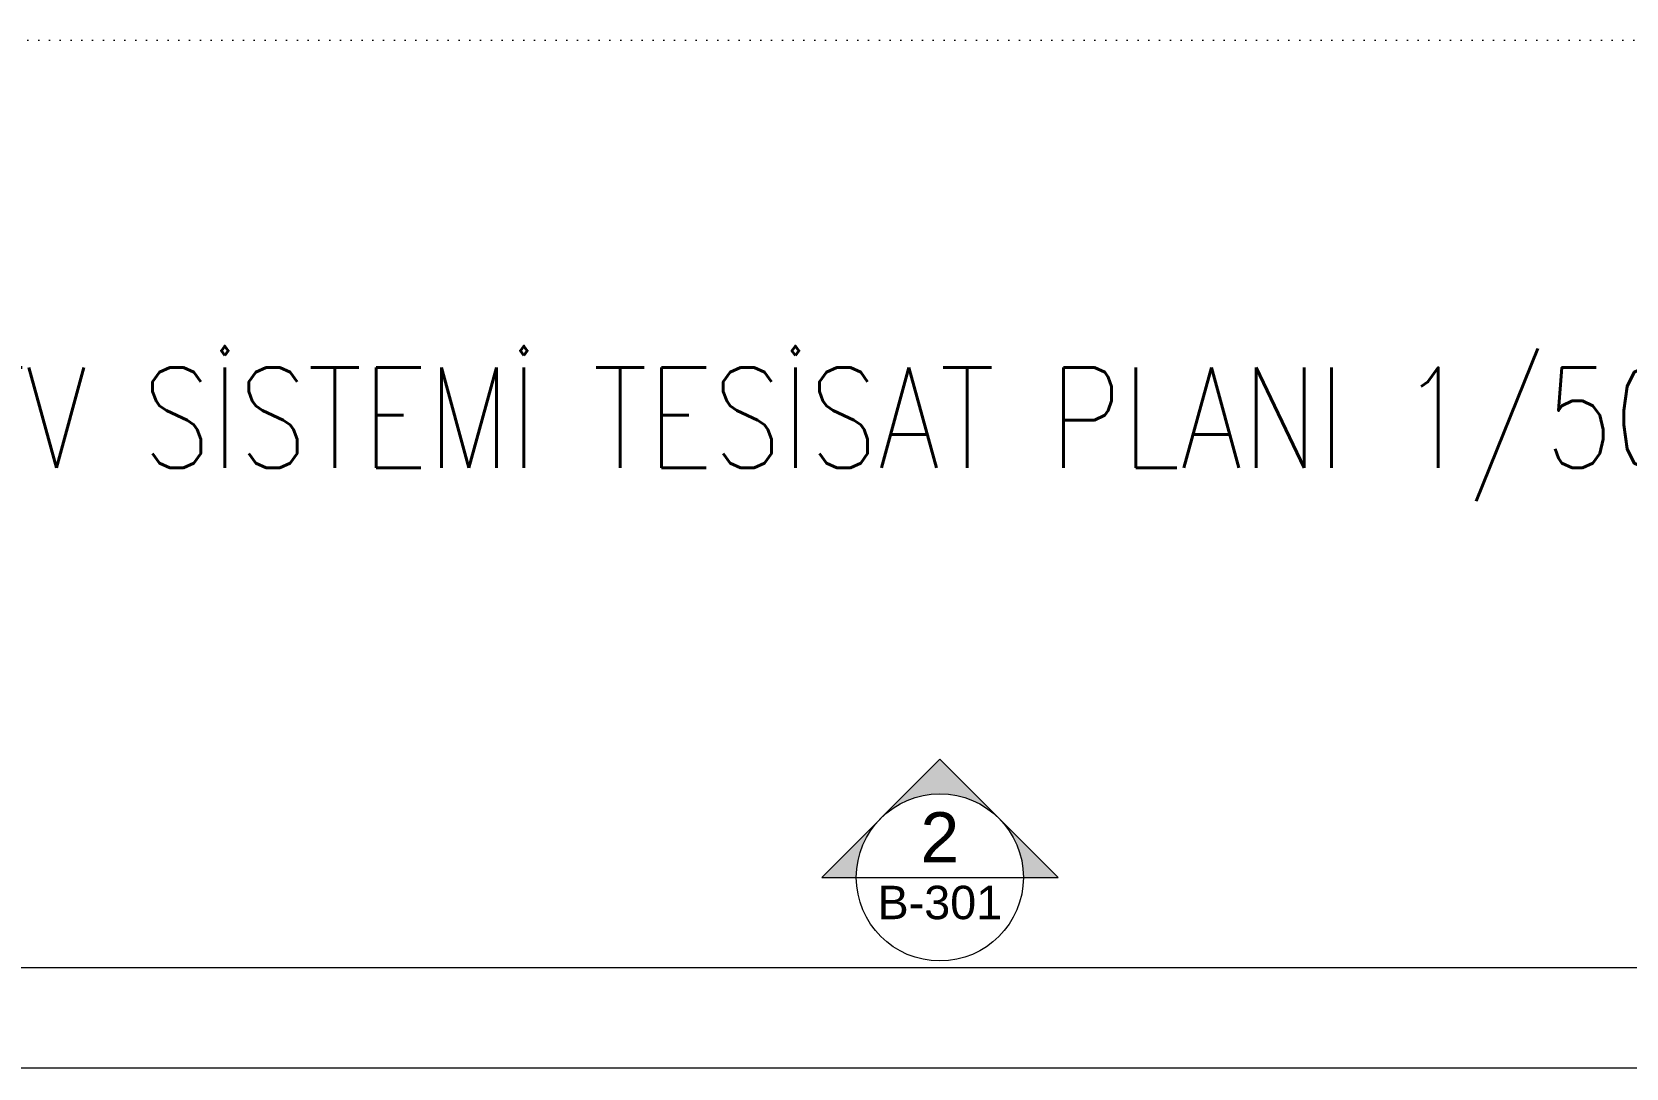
# Model space of a CAD drawing. Extents: x -2365 to 41970, y -230 to 8114.
# Drawn here: x 31120.2 to 31597.2, y 0 to 310 of the extents above; entities that cross this region are included whole.
import ezdxf
from ezdxf.enums import TextEntityAlignment as Align

# ---------------------------------------------------------------- set-up
doc = ezdxf.new("R2010")
doc.units = 0
doc.header["$LTSCALE"] = 25
doc.linetypes.add('DOT2', pattern=[0.125, 0, -0.125])
doc.layers.get('0').update_dxf_attribs({"color": 9, "lineweight": 9})
for name, color, linetype, lineweight in [('20', 9, 'DOT2', 9), ('21', 9, 'Continuous', 9), ('40A', 9, 'Continuous', 9), ('E-YAZI', 7, 'Continuous', 30)]:
    doc.layers.add(name, color=color, linetype=linetype, lineweight=lineweight)
doc.styles.add('Arial', font='arial.ttf', dxfattribs={"height": 2.5})
doc.styles.add('E-YAZI', font='txttw.shx')

# ---------------------------------------------------------------- blocks, each defined once
blk = doc.blocks.new('0_exteriorelevation1')
h = blk.add_hatch(color=256)
h.paths.add_polyline_path([(7.071, 0), (0, 7.071), (-7.071, 0)])
h.paths.add_polyline_path([(5, 0, 1), (-5, 0)], flags=16)
blk.add_lwpolyline([(7.071, 0), (0, 7.071), (-7.071, 0), (7.071, 0)])
blk.add_lwpolyline([(7.071, 0), (0, 7.071), (-7.071, 0), (7.071, 0)])
blk.add_circle((0, 0), 5)
at = {"style": 'Arial'}
blk.add_attdef('KESITADI', text='', height=3, dxfattribs=at).set_placement((0, 0), align=Align.BOTTOM_CENTER)
blk.add_attdef('PAFTAADI', text='', height=2, dxfattribs=at).set_placement((0, -0.5), align=Align.TOP_CENTER)

msp = doc.modelspace()

# ---------------------------------------------------------------- linework, layer by layer
at = {"layer": '20'}
msp.add_lwpolyline([(31705.92, 307.5), (30792.12, 307.5)], dxfattribs=at)
at = {"layer": '40A'}
for points in [[(34975, 0), (27980, 0), (27980, 4205), (34975, 4205)], [(28060, 4205), (34435.06, 4205), (34435.06, 30), (28060, 30)]]:
    msp.add_lwpolyline(points, close=True, dxfattribs=at)

# ---------------------------------------------------------------- block references
at = {"layer": '21', "xscale": 5, "yscale": 5, "zscale": 5}
msp.add_blockref('0_exteriorelevation1', (31391.85, 57.05), dxfattribs=at).add_auto_attribs({'KESITADI': '2', 'PAFTAADI': 'B-301'})

# ---------------------------------------------------------------- texts
at = {"layer": 'E-YAZI', "color": 4, "style": 'E-YAZI', "width": 0.8}
msp.add_text('ÇATI KATI TV SİSTEMİ TESİSAT PLANI 1/50', height=30, dxfattribs=at).set_placement((30939.26, 179.59))

doc.saveas('drawing.dxf')
